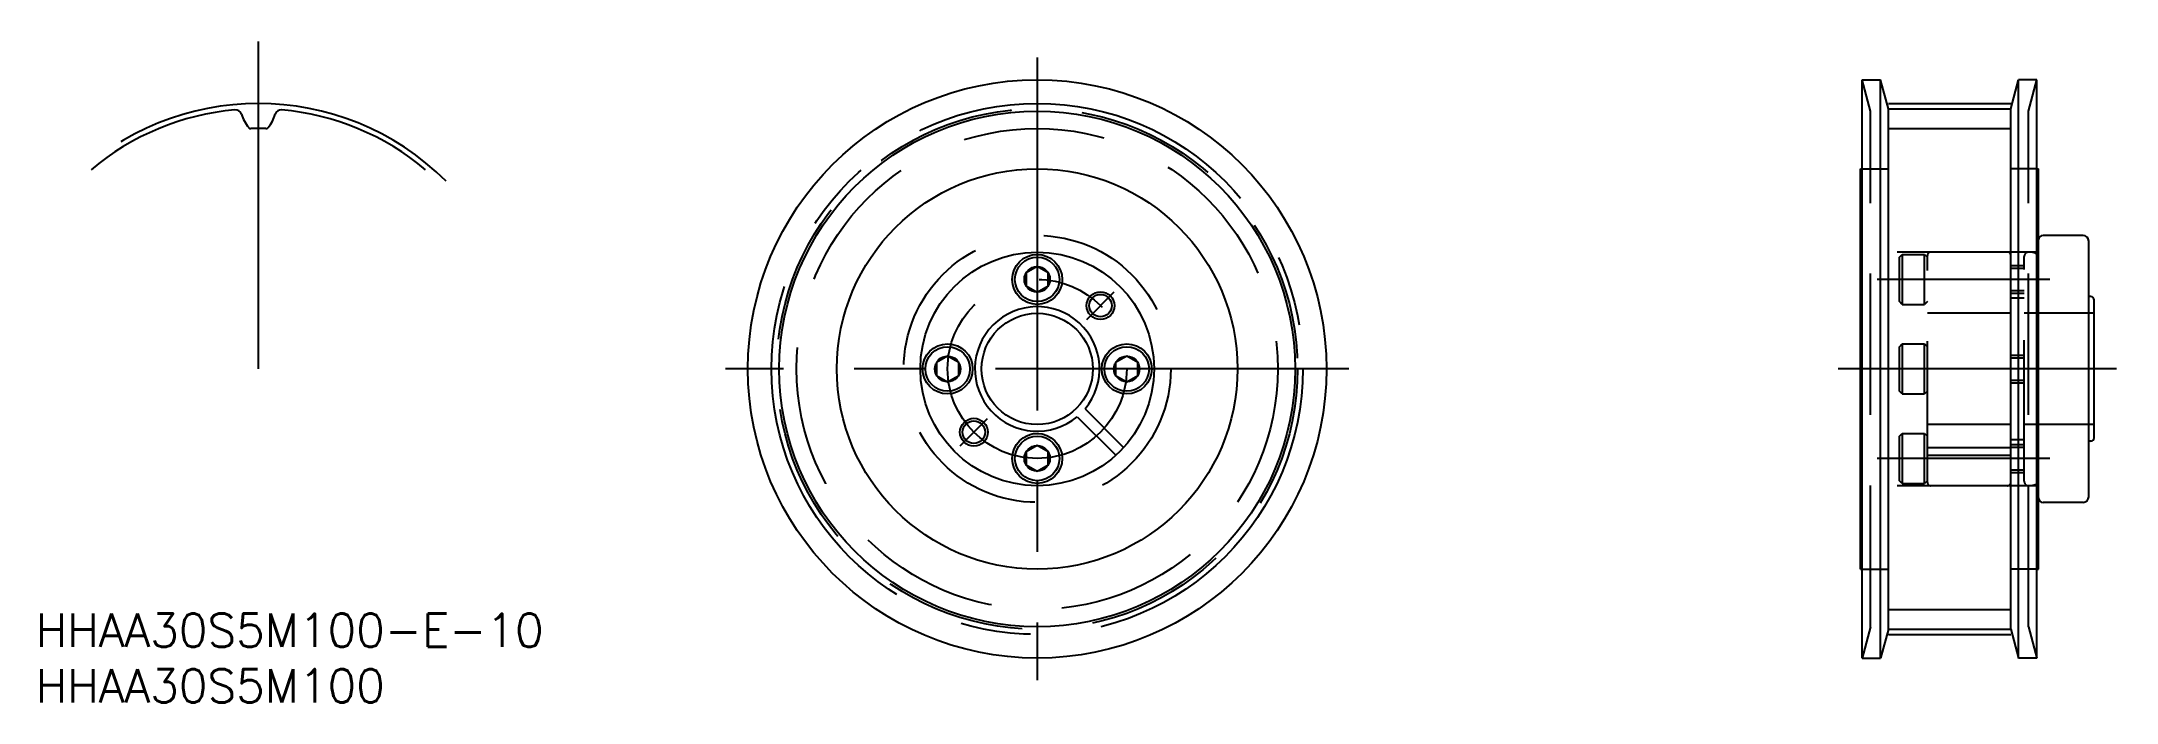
# Model space of a CAD drawing. Extents: x -89 to 97, y -30 to 29.
import ezdxf

# ---------------------------------------------------------------- set-up
doc = ezdxf.new("R2010")
doc.units = 0
doc.linetypes.add('CENTER', pattern=[50.8, 31.75, -6.35, 6.35, -6.35])
doc.linetypes.add('DASHED', pattern=[19.05, 12.7, -6.35])
doc.layers.get('0').update_dxf_attribs({"linetype": 'CONTINUOUS'})
doc.layers.add('CENTER', color=1, linetype='CENTER')
doc.styles.get("Standard").update_dxf_attribs({"font": 'txt.shx', "height": 3, "bigfont": 'bigfont.shx'})

# ---------------------------------------------------------------- blocks, each defined once
blk = doc.blocks.new('*U20')
at = {"color": 7, "linetype": 'CONTINUOUS'}
blk.add_text('HHAA30S5M100', height=3, dxfattribs=at).set_placement((-90, -30))
blk = doc.blocks.new('*U21')
at = {"color": 7, "linetype": 'CONTINUOUS'}
blk.add_text('HHAA30S5M100-E-10', height=3, dxfattribs=at).set_placement((-90, -25))

msp = doc.modelspace()

# ---------------------------------------------------------------- linework, layer by layer
at = {"color": 7, "linetype": 'CONTINUOUS'}
for p, q in [((74.15, 26), (75.8, 26)), ((74.15, -26), (74.15, 26)), ((76.5, 23.39), (75.8, 26)), ((75.8, -26), (75.8, 26)), ((87.5, 23.39), (88.2, 26)), ((89.85, 26), (88.2, 26)), ((88.2, -26), (88.2, 26)), ((89.85, -26), (89.85, 26)), ((76.5, -23.39), (76.5, 23.39)), ((76.5, 23.39), (87.5, 23.39)), ((87.5, -23.39), (87.5, 23.39)), ((74, -18), (74, 18)), ((74, 18), (74.15, 18)), ((89.85, 18), (90, 18)), ((90, -18), (90, 18)), ((90, -11.6), (90, 11.6)), ((94, 12), (90.4, 12)), ((94.5, -11.5), (94.5, 11.5)), ((0, 9.2), (-1, 8.63)), ((-1, 8.63), (-1, 7.47)), ((-1, 7.47), (0, 6.9)), ((1, 8.63), (0, 9.2)), ((0, 6.9), (1, 7.47)), ((1, 7.47), (1, 8.63)), ((94.7, 6.5), (94.5, 6.5)), ((95, -6.2), (95, 6.2)), ((-8.05, 1.15), (-9.05, 0.58)), ((-9.05, 0.58), (-9.05, -0.58)), ((-7.05, 0.58), (-8.05, 1.15)), ((-7.05, -0.58), (-7.05, 0.58)), ((8.05, 1.15), (7.05, 0.58)), ((7.05, 0.58), (7.05, -0.58)), ((9.05, 0.58), (8.05, 1.15)), ((9.05, -0.58), (9.05, 0.58)), ((-9.05, -0.58), (-8.05, -1.15)), ((-8.05, -1.15), (-7.05, -0.58)), ((7.05, -0.58), (8.05, -1.15)), ((8.05, -1.15), (9.05, -0.58)), ((4.3, -3.59), (7.77, -7.06)), ((3.59, -4.3), (7.06, -7.77)), ((0, -6.9), (-1, -7.47)), ((1, -7.47), (0, -6.9)), ((94.7, -6.5), (94.5, -6.5)), ((-1, -7.47), (-1, -8.63)), ((-1, -8.63), (0, -9.2)), ((0, -9.2), (1, -8.63)), ((1, -8.63), (1, -7.47)), ((94, -12), (90.4, -12)), ((74, -18), (74.15, -18)), ((89.85, -18), (90, -18)), ((76.5, -23.39), (75.8, -26)), ((76.5, -23.39), (87.5, -23.39)), ((87.5, -23.39), (88.2, -26)), ((74.15, -26), (75.8, -26)), ((89.85, -26), (88.2, -26))]:
    msp.add_line(p, q, dxfattribs=at)
at = {"color": 3, "linetype": 'DASHED'}
for p, q in [((74.9, 23.18), (74.15, 26)), ((89.1, 23.18), (89.85, 26)), ((74.9, -23.18), (74.9, 23.18)), ((89.1, -23.18), (89.1, 23.18)), ((76.5, 21.62), (87.5, 21.62)), ((74.15, 18), (76.5, 18)), ((89.85, 18), (87.5, 18)), ((90, 10.5), (74, 10.5)), ((77.5, 10.05), (77.75, 10.3)), ((77.5, 6.05), (77.5, 10.05)), ((77.75, 10.3), (79.75, 10.3)), ((77.75, 10.3), (77.75, 5.8)), ((79.75, 10.3), (80, 10.05)), ((79.75, 5.8), (79.75, 10.3)), ((80, -10.2), (80, 10.2)), ((87.5, -10.2), (87.5, 10.2)), ((88.7, -10.1), (88.7, 10.1)), ((89.39, 10.5), (89.1, 10.5)), ((89.69, 10.42), (89.39, 10.5)), ((87.5, 9.3), (88.7, 9.3)), ((87.5, 9.06), (88.7, 9.06)), ((77.75, 5.8), (77.5, 6.05)), ((77.75, 5.8), (79.75, 5.8)), ((80, 6.05), (79.75, 5.8)), ((87.5, 7.04), (88.7, 7.04)), ((87.5, 6.8), (88.7, 6.8)), ((88.7, 6.37), (87.5, 6.37)), ((87.5, 5), (80, 5)), ((95, 5), (88.7, 5)), ((77.5, 2), (77.75, 2.25)), ((77.5, -2), (77.5, 2)), ((77.75, 2.25), (79.75, 2.25)), ((77.75, 2.25), (77.75, -2.25)), ((79.75, 2.25), (80, 2)), ((79.75, -2.25), (79.75, 2.25)), ((87.5, 1.25), (88.7, 1.25)), ((87.5, 1.01), (88.7, 1.01)), ((87.5, -1.01), (88.7, -1.01)), ((87.5, -1.25), (88.7, -1.25)), ((77.75, -2.25), (77.5, -2)), ((77.75, -2.25), (79.75, -2.25)), ((80, -2), (79.75, -2.25)), ((87.5, -5), (80, -5)), ((95, -5), (88.7, -5)), ((77.5, -6.05), (77.75, -5.8)), ((77.5, -10.05), (77.5, -6.05)), ((77.75, -5.8), (79.75, -5.8)), ((77.75, -5.8), (77.75, -10.3)), ((79.75, -5.8), (80, -6.05)), ((79.75, -10.3), (79.75, -5.8)), ((80, -7.06), (87.5, -7.06)), ((88.7, -6.37), (87.5, -6.37)), ((87.5, -6.8), (88.7, -6.8)), ((87.5, -7.04), (88.7, -7.04)), ((80, -7.77), (87.5, -7.77)), ((87.5, -9.06), (88.7, -9.06)), ((87.5, -9.3), (88.7, -9.3)), ((90, -10.5), (74, -10.5)), ((77.75, -10.3), (77.5, -10.05)), ((77.75, -10.3), (79.75, -10.3)), ((80, -10.05), (79.75, -10.3)), ((89.39, -10.5), (89.1, -10.5)), ((89.69, -10.42), (89.39, -10.5)), ((74.15, -18), (76.5, -18)), ((89.85, -18), (87.5, -18)), ((76.5, -21.62), (87.5, -21.62)), ((74.9, -23.18), (74.15, -26)), ((89.1, -23.18), (89.85, -26))]:
    msp.add_line(p, q, dxfattribs=at)
at = {"color": 7, "linetype": 'CONTINUOUS'}
for centre, radius in [((0, 0), 26), ((0, 0), 23.18), ((0, 0), 18), ((0, 0), 10.5), ((0, 8.05), 2.25), ((0, 8.05), 2), ((0, 8.05), 1.15), ((5.69, 5.69), 1.01), ((0, 0), 5), ((-8.05, 0), 2.25), ((-8.05, 0), 2), ((8.05, 0), 2.25), ((8.05, 0), 2), ((-8.05, 0), 1.15), ((8.05, 0), 1.15), ((-5.69, -5.69), 1.01), ((0, -8.05), 2.25), ((0, -8.05), 2), ((0, -8.05), 1.15)]:
    msp.add_circle(centre, radius, dxfattribs=at)
at = {"color": 3, "linetype": 'DASHED'}
for radius in [23.4, 21.62, 12]:
    msp.add_circle((0, 0), radius, dxfattribs=at)
at = {"color": 3, "linetype": 'CONTINUOUS'}
for centre in [(5.69, 5.69), (-5.69, -5.69)]:
    msp.add_circle(centre, 1.25, dxfattribs=at)
at = {"color": 7, "linetype": 'CONTINUOUS'}
for centre, radius, start, end in [((-70, 0), 23.39, 95.144, 130), ((-72.05, 22.75), 0.55, 16.1922, 95.144), ((-68.37, 23.82), 3.27, 196.1922, 220.2693), ((-71.62, 23.82), 3.27, 319.7307, 343.8078), ((-67.95, 22.75), 0.55, 84.856, 163.8078), ((-70, 0), 23.39, 50, 84.856), ((-70.68, 21.86), 0.25, 220.2693, 271.7895), ((-70, 0), 21.62, 90, 91.7895), ((-70, 0), 21.62, 88.2105, 90), ((-69.32, 21.86), 0.25, 268.2105, 319.7307), ((90.4, 11.6), 0.4, 90, 180), ((94, 11.5), 0.5, 0, 90), ((0, 0), 5.6, 320.1225, 309.8775), ((94.7, 6.2), 0.3, 360, 90), ((94.7, -6.2), 0.3, 270, 0), ((90.4, -11.6), 0.4, 180, 270), ((94, -11.5), 0.5, 270, 0)]:
    msp.add_arc(centre, radius, start, end, dxfattribs=at)
at = {"color": 3, "linetype": 'DASHED'}
for centre, radius, start, end in [((80.3, 10.2), 0.3, 90, 180), ((87.2, 10.2), 0.3, 0, 90), ((89.1, 10.1), 0.4, 90, 180), ((89.77, 10.73), 0.32, 255, 315.7191), ((80.3, -10.2), 0.3, 180, 270), ((87.2, -10.2), 0.3, 270, 0), ((89.1, -10.1), 0.4, 180, 270), ((89.77, -10.73), 0.32, 44.2809, 105)]:
    msp.add_arc(centre, radius, start, end, dxfattribs=at)
at = {"layer": 'CENTER', "color": 1, "linetype": 'CENTER'}
for p, q in [((-70, 29.45), (-70, 0)), ((0, 28), (0, -28)), ((76.5, 23.87), (87.5, 23.87)), ((91, 8.05), (75.5, 8.05)), ((4.46, 4.45), (6.93, 6.93)), ((28, 0), (-28, 0)), ((97, 0), (72, 0)), ((-6.93, -6.93), (-4.46, -4.45)), ((91, -8.05), (75.5, -8.05)), ((76.5, -23.87), (87.5, -23.87))]:
    msp.add_line(p, q, dxfattribs=at)
for radius in [23.88, 8.05]:
    msp.add_circle((0, 0), radius, dxfattribs=at)
msp.add_arc((-70, 0), 23.87, 45, 135, dxfattribs=at)

# ---------------------------------------------------------------- block references
at = {"color": 7, "linetype": 'CONTINUOUS'}
for name in ['*U21', '*U20']:
    msp.add_blockref(name, (0, 0), dxfattribs=at)

doc.saveas('drawing.dxf')
